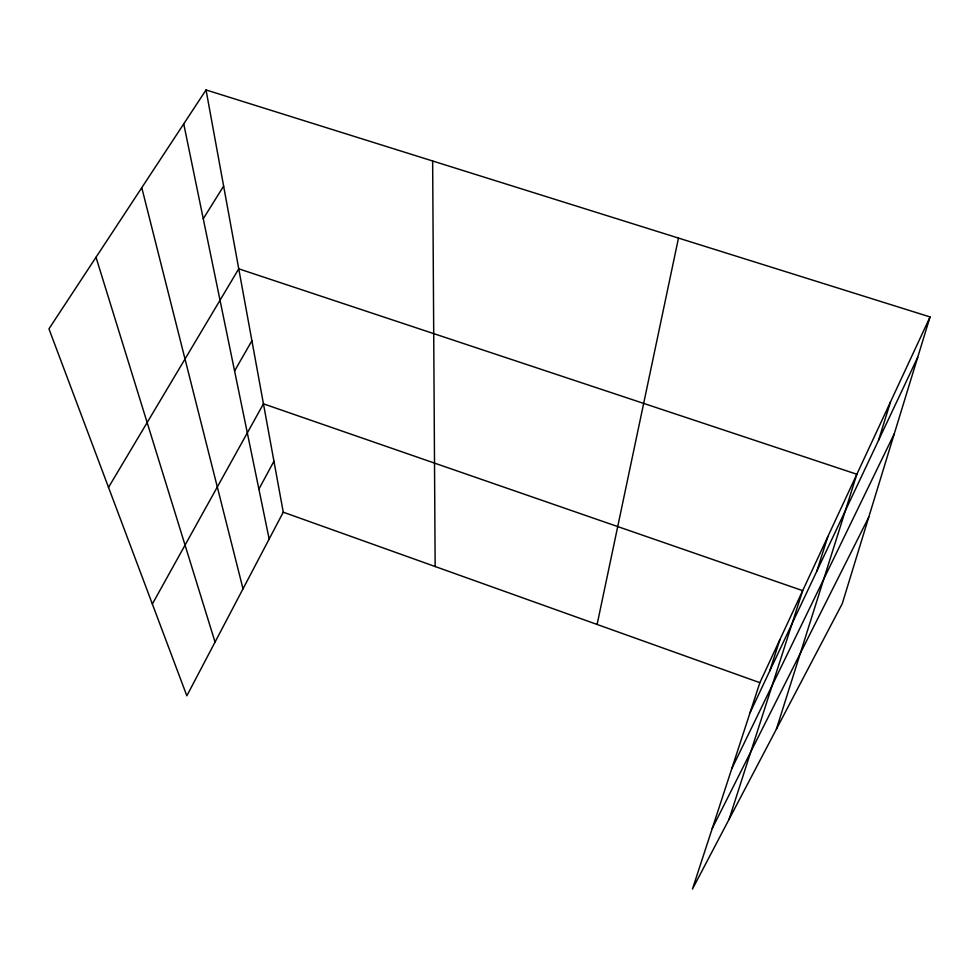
<?xml version="1.0" encoding="UTF-8"?>
<svg xmlns="http://www.w3.org/2000/svg" width="979" height="979" viewBox="0 0 979 979"><rect width="100%" height="100%" fill="white"/><g stroke="black" fill="none" stroke-linecap="round" stroke-linejoin="round"><path stroke-width="1.47" d="M597.104 624.455L678.484 238.068M930.05 316.939L842.27 603.639L692.459 889.054L759.863 682.681L930.05 316.939L206.043 89.946L48.95 328.846L186.842 695.8L283.261 512.188L206.043 89.946M878.542 440.305L890.498 401.953M776.396 729.159L856.845 474.252L238.754 268.821L108.522 487.383M816.816 571.185L827.879 536.504M729.061 819.337L802.682 590.655L263.449 403.837L152.357 604.019M769.702 671.068L779.92 639.556M750.036 712.761L917.678 357.347M731.79 768.65L894.329 433.636M712.222 828.54L868.74 517.218M258.897 489.145L273.949 461.231M234.581 370.955L251.909 340.741M203.265 218.77L223.628 186.108M283.261 512.188L759.863 682.681M96.015 257.269L215.05 642.089M141.771 187.687L243.012 588.832M183.734 123.868L269.164 539.037M432.645 160.997L435.153 566.523"/></g></svg>
